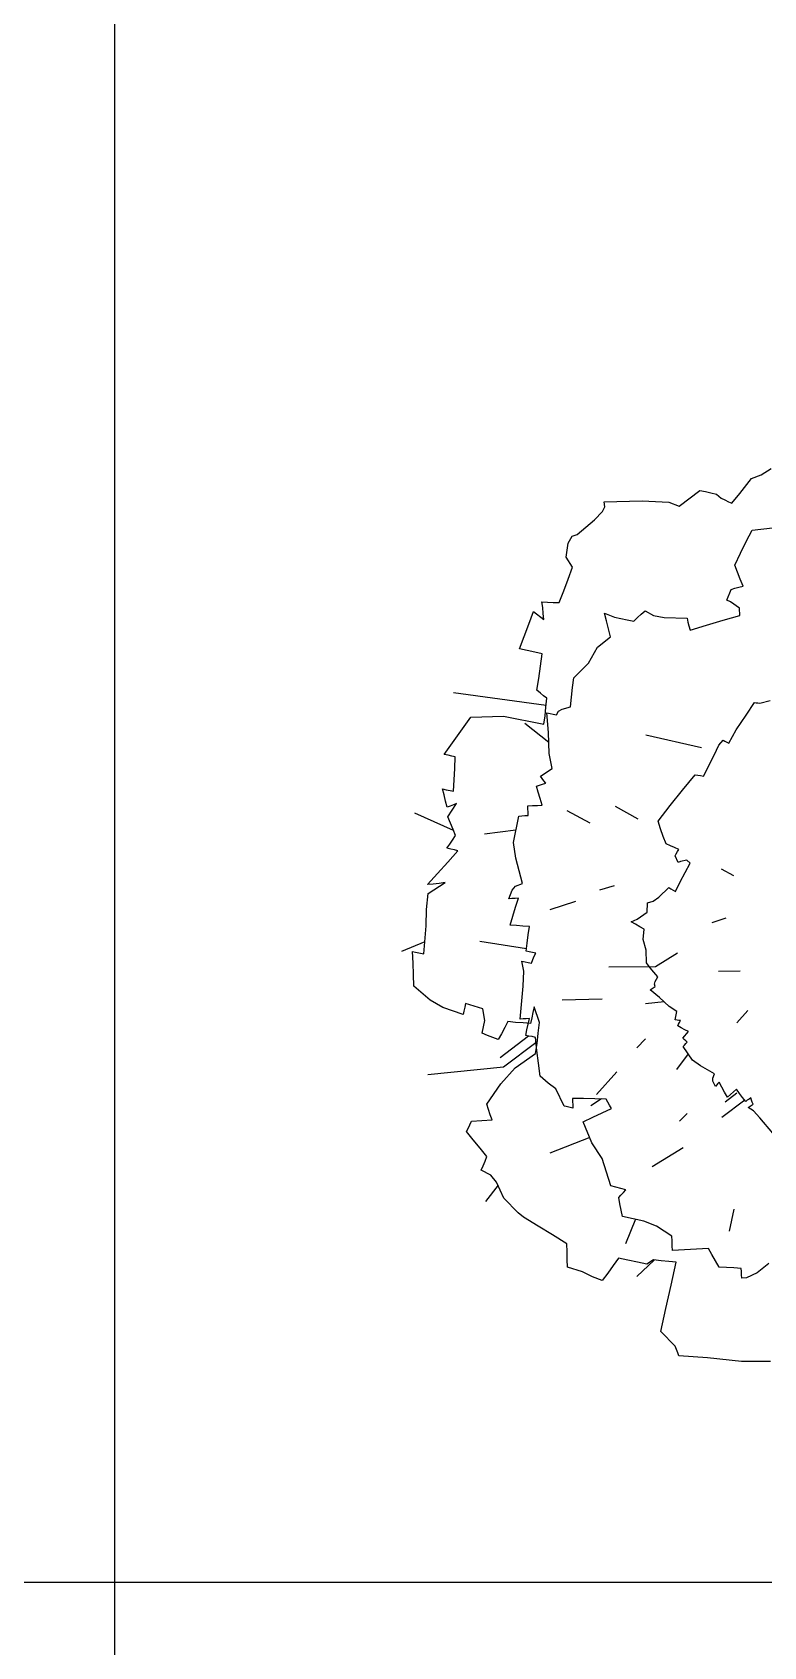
# Model space of a CAD drawing. Header units: millimetres. Extents: x -4017 to 59953, y -688 to 66564.
# Drawn here: x 41386 to 42436, y 14005 to 16322 of the extents above; entities that cross this region are included whole.
import ezdxf

# ---------------------------------------------------------------- set-up
doc = ezdxf.new("R2010")
doc.units = ezdxf.units.MM
doc.layers.add('www.cad-blocks.net', color=7, linetype='Continuous')

# ---------------------------------------------------------------- blocks, each defined once
blk = doc.blocks.new('A$C516926BB')
for p, q in [((43.9625, 38.5194), (43.9625, 0)), ((0, 4.7221), (62.4121, 4.7221))]:
    blk.add_line(p, q)
blk = doc.blocks.new('A$C35F36DAD')
at = {"linetype": 'Continuous'}
for p, q in [((0.5166, 1.3385), (0.531, 1.3478)), ((0.4858, 1.312), (0.5029, 1.3331)), ((0.5029, 1.3331), (0.5166, 1.3385)), ((0.2912, 1.2998), (0.3455, 1.3012)), ((0.2922, 1.2929), (0.2912, 1.2998)), ((0.3455, 1.3012), (0.3842, 1.2993)), ((0.3842, 1.2993), (0.3987, 1.2937)), ((0.3987, 1.2937), (0.4286, 1.3162)), ((0.4286, 1.3162), (0.4365, 1.3145)), ((0.4365, 1.3145), (0.4444, 1.3127)), ((0.4444, 1.3127), (0.4524, 1.311)), ((0.4524, 1.311), (0.4594, 1.3053)), ((0.4594, 1.3053), (0.4646, 1.3025)), ((0.4646, 1.3025), (0.4697, 1.3)), ((0.4697, 1.3), (0.4744, 1.2979)), ((0.4744, 1.2979), (0.4858, 1.312)), ((0.2772, 1.2738), (0.2886, 1.2862)), ((0.2886, 1.2862), (0.2922, 1.2929)), ((0.245, 1.2505), (0.2523, 1.2529)), ((0.2523, 1.2529), (0.2772, 1.2738)), ((0.4949, 1.2428), (0.5035, 1.2594)), ((0.5035, 1.2594), (0.5495, 1.2644)), ((0.2364, 1.2204), (0.2394, 1.2403)), ((0.2394, 1.2403), (0.245, 1.2505)), ((0.4867, 1.226), (0.4949, 1.2428)), ((0.2457, 1.2059), (0.2364, 1.2204)), ((0.2395, 1.189), (0.2457, 1.2059)), ((0.4786, 1.209), (0.4867, 1.226)), ((0.4826, 1.1989), (0.4786, 1.209)), ((0.2331, 1.1721), (0.2395, 1.189)), ((0.4866, 1.1887), (0.4826, 1.1989)), ((0.4906, 1.1786), (0.4866, 1.1887)), ((0.2263, 1.1553), (0.2331, 1.1721)), ((0.4671, 1.1585), (0.4736, 1.1742)), ((0.4736, 1.1742), (0.479, 1.1758)), ((0.479, 1.1758), (0.4846, 1.1773)), ((0.4846, 1.1773), (0.4906, 1.1786)), ((0.183, 1.1243), (0.1895, 1.1426)), ((0.1895, 1.1426), (0.2044, 1.131)), ((0.2029, 1.148), (0.2017, 1.1565)), ((0.2017, 1.1565), (0.2098, 1.1558)), ((0.2037, 1.1395), (0.2029, 1.148)), ((0.2044, 1.131), (0.2037, 1.1395)), ((0.2098, 1.1558), (0.2181, 1.1555)), ((0.2181, 1.1555), (0.2263, 1.1553)), ((0.2943, 1.1291), (0.2916, 1.1402)), ((0.2916, 1.1402), (0.3058, 1.1341)), ((0.339, 1.1337), (0.3444, 1.1387)), ((0.3444, 1.1387), (0.3502, 1.1434)), ((0.3502, 1.1434), (0.362, 1.1366)), ((0.362, 1.1366), (0.3775, 1.1338)), ((0.4621, 1.13), (0.4859, 1.1369)), ((0.4726, 1.1561), (0.4671, 1.1585)), ((0.4854, 1.1472), (0.4726, 1.1561)), ((0.4859, 1.1369), (0.4854, 1.1472)), ((0.1764, 1.1065), (0.183, 1.1243)), ((0.2972, 1.1177), (0.2943, 1.1291)), ((0.3004, 1.1061), (0.2972, 1.1177)), ((0.3058, 1.1341), (0.3149, 1.1324)), ((0.3149, 1.1324), (0.3241, 1.1307)), ((0.3241, 1.1307), (0.3337, 1.1287)), ((0.3337, 1.1287), (0.339, 1.1337)), ((0.3775, 1.1338), (0.4102, 1.1328)), ((0.4102, 1.1328), (0.4113, 1.1273)), ((0.4113, 1.1273), (0.4129, 1.1217)), ((0.4129, 1.1217), (0.4145, 1.1157)), ((0.4145, 1.1157), (0.4383, 1.123)), ((0.4383, 1.123), (0.4621, 1.13)), ((0.1694, 1.0888), (0.1764, 1.1065)), ((0.2688, 1.0684), (0.2816, 1.0912)), ((0.2816, 1.0912), (0.3004, 1.1061)), ((0.1805, 1.0864), (0.1694, 1.0888)), ((0.1914, 1.084), (0.1805, 1.0864)), ((0.2019, 1.0817), (0.1914, 1.084)), ((0.1997, 1.064), (0.2019, 1.0817)), ((0.2476, 1.0473), (0.2688, 1.0684)), ((0.1946, 1.0293), (0.1973, 1.0464)), ((0.1973, 1.0464), (0.1997, 1.064)), ((0.2458, 1.0334), (0.2476, 1.0473)), ((0.2078, 1.0075), (0.0749, 1.0256)), ((0.1995, 1.0252), (0.1946, 1.0293)), ((0.2042, 1.0214), (0.1995, 1.0252)), ((0.2087, 1.0179), (0.2042, 1.0214)), ((0.2443, 1.0195), (0.2458, 1.0334)), ((0.2063, 0.9927), (0.2075, 1.0051)), ((0.2075, 1.0051), (0.2087, 1.0179)), ((0.2113, 0.9686), (0.2088, 0.9969)), ((0.2088, 0.9969), (0.2228, 0.9942)), ((0.2228, 0.9942), (0.2256, 0.9993)), ((0.2256, 0.9993), (0.2308, 1.0023)), ((0.2308, 1.0023), (0.2429, 1.0056)), ((0.2429, 1.0056), (0.2443, 1.0195)), ((0.4953, 0.9936), (0.5071, 1.0119)), ((0.5071, 1.0119), (0.5095, 1.0114)), ((0.5095, 1.0114), (0.512, 1.0111)), ((0.512, 1.0111), (0.5146, 1.0109)), ((0.5146, 1.0109), (0.5294, 1.0148)), ((0.0614, 0.9372), (0.0995, 0.9909)), ((0.0995, 0.9909), (0.1465, 0.9922)), ((0.1465, 0.9922), (0.2047, 0.9806)), ((0.2117, 0.9543), (0.1773, 0.9819)), ((0.2047, 0.9806), (0.2063, 0.9927)), ((0.4807, 0.9728), (0.4953, 0.9936)), ((0.2122, 0.9385), (0.2113, 0.9686)), ((0.4311, 0.9466), (0.3509, 0.9651)), ((0.4489, 0.936), (0.4559, 0.9504)), ((0.4559, 0.9504), (0.4622, 0.9576)), ((0.4622, 0.9576), (0.4646, 0.9563)), ((0.4646, 0.9563), (0.4672, 0.955)), ((0.4672, 0.955), (0.47, 0.9536)), ((0.47, 0.9536), (0.4807, 0.9728)), ((0.0669, 0.936), (0.0614, 0.9372)), ((0.0723, 0.9348), (0.0669, 0.936)), ((0.0773, 0.9337), (0.0723, 0.9348)), ((0.0767, 0.9172), (0.0773, 0.9337)), ((0.2166, 0.9172), (0.2122, 0.9385)), ((0.4338, 0.906), (0.4489, 0.936)), ((0.0758, 0.9008), (0.0767, 0.9172)), ((0.1999, 0.9059), (0.2166, 0.9172)), ((0.2022, 0.9026), (0.1999, 0.9059)), ((0.4038, 0.886), (0.4216, 0.9082)), ((0.4216, 0.9082), (0.4256, 0.9075)), ((0.4256, 0.9075), (0.4296, 0.9068)), ((0.4296, 0.9068), (0.4338, 0.906)), ((0.0612, 0.8791), (0.0589, 0.8879)), ((0.0589, 0.8879), (0.0644, 0.8867)), ((0.0644, 0.8867), (0.0698, 0.8855)), ((0.0698, 0.8855), (0.0748, 0.8844)), ((0.0748, 0.8844), (0.0758, 0.9008)), ((0.1938, 0.8918), (0.1981, 0.8933)), ((0.1964, 0.8829), (0.1938, 0.8918)), ((0.1991, 0.8739), (0.1964, 0.8829)), ((0.1981, 0.8933), (0.2026, 0.8948)), ((0.2046, 0.8992), (0.2022, 0.9026)), ((0.2026, 0.8948), (0.2074, 0.8959)), ((0.2074, 0.8959), (0.2046, 0.8992)), ((0.3861, 0.8638), (0.4038, 0.886)), ((0.0634, 0.8703), (0.0612, 0.8791)), ((0.0656, 0.8615), (0.0634, 0.8703)), ((0.0701, 0.863), (0.0656, 0.8615)), ((0.0668, 0.8479), (0.0792, 0.8668)), ((0.0746, 0.8647), (0.0701, 0.863)), ((0.0792, 0.8668), (0.0746, 0.8647)), ((0.1815, 0.8635), (0.1884, 0.8638)), ((0.1817, 0.8591), (0.1815, 0.8635)), ((0.182, 0.8545), (0.1817, 0.8591)), ((0.1884, 0.8638), (0.1953, 0.8642)), ((0.1953, 0.8642), (0.2022, 0.8646)), ((0.2022, 0.8646), (0.1991, 0.8739)), ((0.3398, 0.8443), (0.3072, 0.8627)), ((0.3686, 0.8414), (0.3861, 0.8638)), ((0.0747, 0.8282), (0.0192, 0.8531)), ((0.0706, 0.8388), (0.0668, 0.8479)), ((0.0742, 0.8297), (0.0706, 0.8388)), ((0.1608, 0.8108), (0.1685, 0.8489)), ((0.1685, 0.8489), (0.1728, 0.8492)), ((0.1728, 0.8492), (0.1774, 0.8494)), ((0.1774, 0.8494), (0.1822, 0.8497)), ((0.1822, 0.8497), (0.182, 0.8545)), ((0.271, 0.8385), (0.2381, 0.8564)), ((0.3722, 0.8305), (0.3686, 0.8414)), ((0.0695, 0.8083), (0.0735, 0.8143)), ((0.0735, 0.8143), (0.0774, 0.8207)), ((0.0774, 0.8207), (0.0742, 0.8297)), ((0.1644, 0.8287), (0.1191, 0.8226)), ((0.376, 0.8197), (0.3722, 0.8305)), ((0.38, 0.8088), (0.376, 0.8197)), ((0.0652, 0.8026), (0.0695, 0.8083)), ((0.0707, 0.8014), (0.0652, 0.8026)), ((0.0666, 0.7826), (0.081, 0.7991)), ((0.076, 0.8002), (0.0707, 0.8014)), ((0.081, 0.7991), (0.076, 0.8002)), ((0.1643, 0.7885), (0.1608, 0.8108)), ((0.1737, 0.7518), (0.1643, 0.7885)), ((0.3862, 0.8062), (0.38, 0.8088)), ((0.3923, 0.8036), (0.3862, 0.8062)), ((0.3985, 0.801), (0.3923, 0.8036)), ((0.3931, 0.7917), (0.3947, 0.7948)), ((0.3972, 0.7821), (0.3931, 0.7917)), ((0.3947, 0.7948), (0.3965, 0.7979)), ((0.3965, 0.7979), (0.3985, 0.801)), ((0.0372, 0.7506), (0.052, 0.7665)), ((0.052, 0.7665), (0.0666, 0.7826)), ((0.4007, 0.7835), (0.3972, 0.7821)), ((0.4004, 0.7542), (0.4076, 0.7677)), ((0.41, 0.7853), (0.4007, 0.7835)), ((0.4076, 0.7677), (0.4148, 0.7811)), ((0.4148, 0.7811), (0.41, 0.7853)), ((0.4775, 0.763), (0.4597, 0.7727)), ((0.0456, 0.7512), (0.0372, 0.7506)), ((0.0385, 0.7378), (0.0627, 0.7533)), ((0.0541, 0.7521), (0.0456, 0.7512)), ((0.0627, 0.7533), (0.0541, 0.7521)), ((0.1541, 0.73), (0.1588, 0.7426)), ((0.1588, 0.7426), (0.1639, 0.7482)), ((0.1639, 0.7482), (0.1737, 0.7518)), ((0.3056, 0.7488), (0.2844, 0.7423)), ((0.3696, 0.7322), (0.3841, 0.7461)), ((0.3841, 0.7461), (0.387, 0.7442)), ((0.387, 0.7442), (0.3901, 0.7425)), ((0.3901, 0.7425), (0.3934, 0.7407)), ((0.3934, 0.7407), (0.4004, 0.7542)), ((0.0358, 0.7148), (0.0385, 0.7378)), ((0.1585, 0.7303), (0.1541, 0.73)), ((0.1631, 0.7305), (0.1585, 0.7303)), ((0.1679, 0.7308), (0.1631, 0.7305)), ((0.1638, 0.7181), (0.1679, 0.7308)), ((0.2501, 0.7263), (0.2131, 0.7144)), ((0.3531, 0.7152), (0.3532, 0.7197)), ((0.3532, 0.7197), (0.3536, 0.7243)), ((0.3536, 0.7243), (0.3617, 0.7265)), ((0.3617, 0.7265), (0.3696, 0.7322)), ((0.0357, 0.6911), (0.0358, 0.7148)), ((0.1562, 0.6921), (0.1598, 0.7053)), ((0.1598, 0.7053), (0.1638, 0.7181)), ((0.3299, 0.6972), (0.3387, 0.7008)), ((0.3359, 0.6936), (0.3299, 0.6972)), ((0.3387, 0.7008), (0.3433, 0.7041)), ((0.3433, 0.7041), (0.348, 0.7074)), ((0.348, 0.7074), (0.353, 0.7107)), ((0.353, 0.7107), (0.3531, 0.7152)), ((0.466, 0.7022), (0.4459, 0.6958)), ((0.032, 0.6512), (0.0357, 0.6911)), ((0.1652, 0.6917), (0.1562, 0.6921)), ((0.1744, 0.691), (0.1652, 0.6917)), ((0.1839, 0.6902), (0.1744, 0.691)), ((0.1804, 0.6665), (0.182, 0.6783)), ((0.182, 0.6783), (0.1839, 0.6902)), ((0.3422, 0.69), (0.3359, 0.6936)), ((0.3486, 0.6864), (0.3422, 0.69)), ((0.3471, 0.6718), (0.3486, 0.6864)), ((0.0336, 0.6682), (0, 0.6545)), ((0.0166, 0.6379), (0.0161, 0.6546)), ((0.0161, 0.6546), (0.0204, 0.6535)), ((0.0204, 0.6535), (0.032, 0.6512)), ((0.1794, 0.6584), (0.1125, 0.6686)), ((0.1789, 0.6547), (0.1804, 0.6665)), ((0.1833, 0.654), (0.1789, 0.6547)), ((0.188, 0.6531), (0.1833, 0.654)), ((0.1929, 0.652), (0.188, 0.6531)), ((0.1906, 0.6475), (0.1929, 0.652)), ((0.3516, 0.6563), (0.3471, 0.6718)), ((0.3517, 0.638), (0.3516, 0.6563)), ((0.3963, 0.652), (0.3648, 0.6325)), ((0.0171, 0.6212), (0.0166, 0.6379)), ((0.1756, 0.6261), (0.1728, 0.6405)), ((0.1728, 0.6405), (0.1867, 0.6378)), ((0.175, 0.6046), (0.1756, 0.6261)), ((0.1867, 0.6378), (0.1886, 0.6427)), ((0.1886, 0.6427), (0.1906, 0.6475)), ((0.3648, 0.6325), (0.2977, 0.6317)), ((0.357, 0.6312), (0.3517, 0.638)), ((0.3625, 0.6246), (0.357, 0.6312)), ((0.4863, 0.6261), (0.4551, 0.6255)), ((0.0176, 0.6045), (0.0171, 0.6212)), ((0.0411, 0.5846), (0.0176, 0.6045)), ((0.1704, 0.5575), (0.175, 0.6046)), ((0.3572, 0.5993), (0.3644, 0.6043)), ((0.368, 0.618), (0.3625, 0.6246)), ((0.3633, 0.6077), (0.3643, 0.6113)), ((0.3644, 0.6043), (0.3633, 0.6077)), ((0.3643, 0.6113), (0.368, 0.618)), ((0.0595, 0.5741), (0.0411, 0.5846)), ((0.092, 0.5799), (0.0908, 0.5744)), ((0.117, 0.5721), (0.092, 0.5799)), ((0.2881, 0.586), (0.2306, 0.5846)), ((0.3771, 0.5823), (0.3503, 0.5791)), ((0.3707, 0.5882), (0.3572, 0.5993)), ((0.3843, 0.5757), (0.3707, 0.5882)), ((0.0885, 0.564), (0.0595, 0.5741)), ((0.0896, 0.569), (0.0885, 0.564)), ((0.0908, 0.5744), (0.0896, 0.569)), ((0.1197, 0.5553), (0.117, 0.5721)), ((0.1747, 0.5577), (0.1704, 0.5575)), ((0.1793, 0.558), (0.1747, 0.5577)), ((0.1841, 0.5582), (0.1793, 0.558)), ((0.182, 0.5503), (0.1841, 0.5582)), ((0.1871, 0.559), (0.1854, 0.5511)), ((0.1889, 0.567), (0.1871, 0.559)), ((0.1906, 0.5749), (0.1889, 0.567)), ((0.1981, 0.5525), (0.1906, 0.5749)), ((0.3955, 0.5685), (0.3843, 0.5757)), ((0.3933, 0.5563), (0.3955, 0.5685)), ((0.3958, 0.5559), (0.3933, 0.5563)), ((0.4977, 0.5696), (0.4816, 0.552)), ((0.1159, 0.5373), (0.1197, 0.5553)), ((0.1235, 0.534), (0.1159, 0.5373)), ((0.1311, 0.5308), (0.1235, 0.534)), ((0.1437, 0.5364), (0.1388, 0.5281)), ((0.1826, 0.5331), (0.1417, 0.5016)), ((0.1483, 0.5451), (0.1437, 0.5364)), ((0.1528, 0.5541), (0.1483, 0.5451)), ((0.1639, 0.5527), (0.1528, 0.5541)), ((0.1747, 0.5518), (0.1639, 0.5527)), ((0.1854, 0.5511), (0.1747, 0.5518)), ((0.1785, 0.5338), (0.1802, 0.5421)), ((0.1829, 0.5331), (0.1785, 0.5338)), ((0.1802, 0.5421), (0.182, 0.5503)), ((0.1876, 0.5322), (0.1829, 0.5331)), ((0.1947, 0.5225), (0.1965, 0.5373)), ((0.1965, 0.5373), (0.1981, 0.5525)), ((0.3983, 0.5555), (0.3958, 0.5559)), ((0.3969, 0.5476), (0.398, 0.5501)), ((0.4019, 0.5449), (0.3969, 0.5476)), ((0.398, 0.5501), (0.3994, 0.5527)), ((0.4009, 0.5553), (0.3983, 0.5555)), ((0.3994, 0.5527), (0.4009, 0.5553)), ((0.407, 0.5422), (0.4019, 0.5449)), ((0.404, 0.53), (0.4068, 0.5332)), ((0.4068, 0.5332), (0.4096, 0.5364)), ((0.4124, 0.5396), (0.407, 0.5422)), ((0.4096, 0.5364), (0.4124, 0.5396)), ((0.1388, 0.5281), (0.1311, 0.5308)), ((0.1949, 0.5247), (0.1467, 0.4884)), ((0.1925, 0.5311), (0.1876, 0.5322)), ((0.1944, 0.5125), (0.1925, 0.5311)), ((0.1926, 0.508), (0.1947, 0.5225)), ((0.1966, 0.494), (0.1944, 0.5125)), ((0.3504, 0.5292), (0.3381, 0.516)), ((0.406, 0.5282), (0.404, 0.53)), ((0.4048, 0.5181), (0.4066, 0.5201)), ((0.4182, 0.4983), (0.4048, 0.5181)), ((0.4082, 0.5264), (0.406, 0.5282)), ((0.4066, 0.5201), (0.4084, 0.5222)), ((0.4104, 0.5244), (0.4082, 0.5264)), ((0.4084, 0.5222), (0.4104, 0.5244)), ((0.1467, 0.4884), (0.038, 0.4772)), ((0.1426, 0.4644), (0.1634, 0.4875)), ((0.1634, 0.4875), (0.1926, 0.508)), ((0.199, 0.4754), (0.1966, 0.494)), ((0.4119, 0.5076), (0.3951, 0.4851)), ((0.4295, 0.4903), (0.4182, 0.4983)), ((0.4497, 0.4786), (0.4295, 0.4903)), ((0.1226, 0.4352), (0.1426, 0.4644)), ((0.2108, 0.4652), (0.199, 0.4754)), ((0.2216, 0.4572), (0.2108, 0.4652)), ((0.3095, 0.4817), (0.28, 0.4491)), ((0.4471, 0.4728), (0.4497, 0.4786)), ((0.4474, 0.4681), (0.4471, 0.4728)), ((0.4508, 0.4607), (0.4474, 0.4681)), ((0.4545, 0.4648), (0.4526, 0.4627)), ((0.4564, 0.4671), (0.4545, 0.4648)), ((0.4602, 0.4598), (0.4564, 0.4671)), ((0.2339, 0.4322), (0.2216, 0.4572)), ((0.2615, 0.4434), (0.2456, 0.4434)), ((0.2456, 0.4434), (0.2458, 0.4391)), ((0.2776, 0.443), (0.2615, 0.4434)), ((0.2873, 0.4428), (0.272, 0.4328)), ((0.294, 0.4426), (0.2776, 0.443)), ((0.2963, 0.4383), (0.294, 0.4426)), ((0.4526, 0.4627), (0.4508, 0.4607)), ((0.4931, 0.441), (0.4599, 0.416)), ((0.4641, 0.4525), (0.4602, 0.4598)), ((0.4683, 0.4453), (0.4641, 0.4525)), ((0.4816, 0.4511), (0.465, 0.4381)), ((0.4724, 0.4491), (0.4683, 0.4453)), ((0.4767, 0.4528), (0.4724, 0.4491)), ((0.4811, 0.4566), (0.4767, 0.4528)), ((0.4855, 0.4507), (0.4811, 0.4566)), ((0.49, 0.4449), (0.4855, 0.4507)), ((0.4946, 0.4392), (0.49, 0.4449)), ((0.4967, 0.4408), (0.4946, 0.4392)), ((0.4992, 0.4425), (0.4967, 0.4408)), ((0.5017, 0.4442), (0.4992, 0.4425)), ((0.5027, 0.4412), (0.5017, 0.4442)), ((0.5039, 0.4383), (0.5027, 0.4412)), ((0.1251, 0.4275), (0.1226, 0.4352)), ((0.1276, 0.4201), (0.1251, 0.4275)), ((0.1302, 0.4128), (0.1276, 0.4201)), ((0.2367, 0.4317), (0.2339, 0.4322)), ((0.2463, 0.4296), (0.2367, 0.4317)), ((0.2458, 0.4391), (0.2461, 0.4344)), ((0.2461, 0.4344), (0.2463, 0.4296)), ((0.2747, 0.4165), (0.2881, 0.4229)), ((0.2881, 0.4229), (0.3016, 0.4292)), ((0.2988, 0.4338), (0.2963, 0.4383)), ((0.3016, 0.4292), (0.2988, 0.4338)), ((0.4105, 0.4217), (0.3993, 0.4111)), ((0.4981, 0.4304), (0.5053, 0.4354)), ((0.5057, 0.4255), (0.4981, 0.4304)), ((0.5053, 0.4354), (0.5039, 0.4383)), ((0.5148, 0.4159), (0.5057, 0.4255)), ((0.0932, 0.396), (0.0959, 0.4006)), ((0.1031, 0.3839), (0.0932, 0.396)), ((0.0959, 0.4006), (0.0984, 0.4057)), ((0.0984, 0.4057), (0.1007, 0.411)), ((0.1007, 0.411), (0.1302, 0.4128)), ((0.2612, 0.4097), (0.2747, 0.4165)), ((0.2735, 0.38), (0.2612, 0.4097)), ((0.5335, 0.3937), (0.5148, 0.4159)), ((0.1129, 0.372), (0.1031, 0.3839)), ((0.1228, 0.3604), (0.1129, 0.372)), ((0.2705, 0.3873), (0.213, 0.3649)), ((0.2884, 0.3572), (0.2735, 0.38)), ((0.4047, 0.3728), (0.36, 0.3454)), ((0.1174, 0.3469), (0.1203, 0.3535)), ((0.1203, 0.3535), (0.1228, 0.3604)), ((0.3007, 0.3179), (0.2884, 0.3572)), ((0.1144, 0.3407), (0.1174, 0.3469)), ((0.1282, 0.3336), (0.1144, 0.3407)), ((0.1367, 0.3232), (0.1282, 0.3336)), ((0.1387, 0.3188), (0.1207, 0.2956)), ((0.1471, 0.3003), (0.1367, 0.3232)), ((0.3077, 0.3162), (0.3007, 0.3179)), ((0.3149, 0.3143), (0.3077, 0.3162)), ((0.312, 0.3012), (0.3153, 0.3049)), ((0.3224, 0.3122), (0.3149, 0.3143)), ((0.3153, 0.3049), (0.3187, 0.3085)), ((0.3187, 0.3085), (0.3224, 0.3122)), ((0.1674, 0.2792), (0.1471, 0.3003)), ((0.1752, 0.2733), (0.1674, 0.2792)), ((0.3138, 0.2923), (0.312, 0.3012)), ((0.3157, 0.2833), (0.3138, 0.2923)), ((0.3176, 0.2739), (0.3157, 0.2833)), ((0.4773, 0.2844), (0.4705, 0.2528)), ((0.1962, 0.2604), (0.1752, 0.2733)), ((0.2169, 0.2476), (0.1962, 0.2604)), ((0.3481, 0.2675), (0.3176, 0.2739)), ((0.3363, 0.27), (0.3218, 0.2348)), ((0.3664, 0.2602), (0.3481, 0.2675)), ((0.3882, 0.2459), (0.3664, 0.2602)), ((0.2374, 0.2348), (0.2169, 0.2476)), ((0.238, 0.2233), (0.2374, 0.2348)), ((0.3886, 0.239), (0.3882, 0.2459)), ((0.3889, 0.2321), (0.3886, 0.239)), ((0.3893, 0.2253), (0.3889, 0.2321)), ((0.2382, 0.2122), (0.238, 0.2233)), ((0.2384, 0.2014), (0.2382, 0.2122)), ((0.3118, 0.2143), (0.3042, 0.2035)), ((0.3253, 0.2114), (0.3118, 0.2143)), ((0.3388, 0.2084), (0.3253, 0.2114)), ((0.363, 0.2115), (0.3379, 0.1881)), ((0.3619, 0.2117), (0.3523, 0.2055)), ((0.373, 0.2103), (0.3619, 0.2117)), ((0.3838, 0.2094), (0.373, 0.2103)), ((0.3945, 0.2087), (0.3838, 0.2094)), ((0.3872, 0.1754), (0.3945, 0.2087)), ((0.4065, 0.2262), (0.3893, 0.2253)), ((0.4237, 0.2271), (0.4065, 0.2262)), ((0.441, 0.228), (0.4237, 0.2271)), ((0.4458, 0.2193), (0.441, 0.228)), ((0.4509, 0.2104), (0.4458, 0.2193)), ((0.4562, 0.2012), (0.4509, 0.2104)), ((0.2601, 0.1944), (0.2384, 0.2014)), ((0.2744, 0.1873), (0.2601, 0.1944)), ((0.2882, 0.1821), (0.2744, 0.1873)), ((0.2963, 0.1928), (0.2882, 0.1821)), ((0.3042, 0.2035), (0.2963, 0.1928)), ((0.3523, 0.2055), (0.3388, 0.2084)), ((0.4666, 0.2009), (0.4562, 0.2012)), ((0.4772, 0.2003), (0.4666, 0.2009)), ((0.4881, 0.1995), (0.4772, 0.2003)), ((0.4883, 0.1952), (0.4881, 0.1995)), ((0.4886, 0.1905), (0.4883, 0.1952)), ((0.4888, 0.1857), (0.4886, 0.1905)), ((0.4957, 0.1861), (0.4888, 0.1857)), ((0.5109, 0.1933), (0.4957, 0.1861)), ((0.5274, 0.2067), (0.5109, 0.1933)), ((0.3799, 0.1421), (0.3872, 0.1754)), ((0.3726, 0.1088), (0.3799, 0.1421)), ((0.3929, 0.0877), (0.3726, 0.1088)), ((0.395, 0.0831), (0.3929, 0.0877)), ((0.3967, 0.0786), (0.395, 0.0831)), ((0.3983, 0.0741), (0.3967, 0.0786)), ((0.4397, 0.0713), (0.3983, 0.0741)), ((0.4882, 0.0661), (0.4397, 0.0713)), ((0.5302, 0.066), (0.4882, 0.0661))]:
    blk.add_line(p, q, dxfattribs=at)

msp = doc.modelspace()

# ---------------------------------------------------------------- block references
at = {"xscale": 1000, "yscale": 1000, "zscale": 1000}
msp.add_blockref('A$C35F36DAD', (41915.8, 14348.5), dxfattribs=at)
at = {"layer": 'www.cad-blocks.net', "color": 155, "true_color": 0x546d8e, "xscale": 1000, "yscale": 1000, "zscale": 1000}
msp.add_blockref('A$C516926BB', (-2458.7, 9375.6), dxfattribs=at)

doc.saveas('drawing.dxf')
